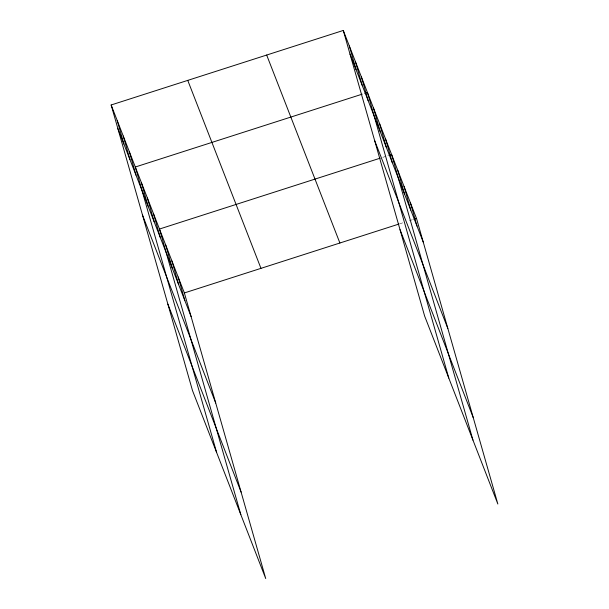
<?xml version="1.0" encoding="UTF-8"?>
<svg xmlns="http://www.w3.org/2000/svg" width="609" height="609" viewBox="0 0 609 609"><rect width="100%" height="100%" fill="white"/><g stroke="black" fill="none" stroke-linecap="round" stroke-linejoin="round"><path stroke-width="0.46" stroke-dasharray="3.04 2.28" d="M382.795 157.335L388.078 155.638M399.763 223.785L403.287 222.65M409.454 220.671L412.971 219.544"/><path stroke-width="0.91" d="M111.15 104.976L184.367 292.944L265.722 578.55L192.505 390.59L111.15 104.976L343.278 30.45L416.495 218.41L497.85 504.024L424.633 316.056L343.278 30.45M362.157 94.174L135.312 167.011L216.667 452.616M364.799 93.329L367.44 92.477L448.795 378.082M380.153 158.18L159.474 229.037L240.829 514.643M388.961 155.356L391.602 154.503L472.957 440.117M184.367 292.944L398.887 224.066M413.854 219.263L416.495 218.41M350.015 54.087L423.225 242.047M374.642 140.542L447.851 328.502M400.006 229.608L473.223 417.568M266.673 55.046L339.891 243.006M187.755 80.388L260.964 268.348M117.88 128.621L191.097 316.581M142.506 215.068L215.723 403.029M167.878 304.135L241.095 492.102M410.268 202.432L417.005 226.076M404.049 186.461L410.778 210.097M397.822 170.482L404.559 194.119M385.558 138.997L392.295 162.633M379.521 123.49L386.251 147.127M373.477 107.983L380.214 131.62M361.396 76.97L368.133 100.607M355.359 61.463L362.096 85.1M349.322 45.957L356.052 69.593M178.14 276.966L184.877 300.602M171.921 260.987L178.65 284.624M165.694 245.008L172.431 268.653M153.43 213.531L160.167 237.167M147.393 198.024L154.123 221.661M141.349 182.517L148.086 206.154M129.268 151.504L136.005 175.141M123.231 135.997L129.961 159.634M117.187 120.483L123.924 144.127"/></g></svg>
